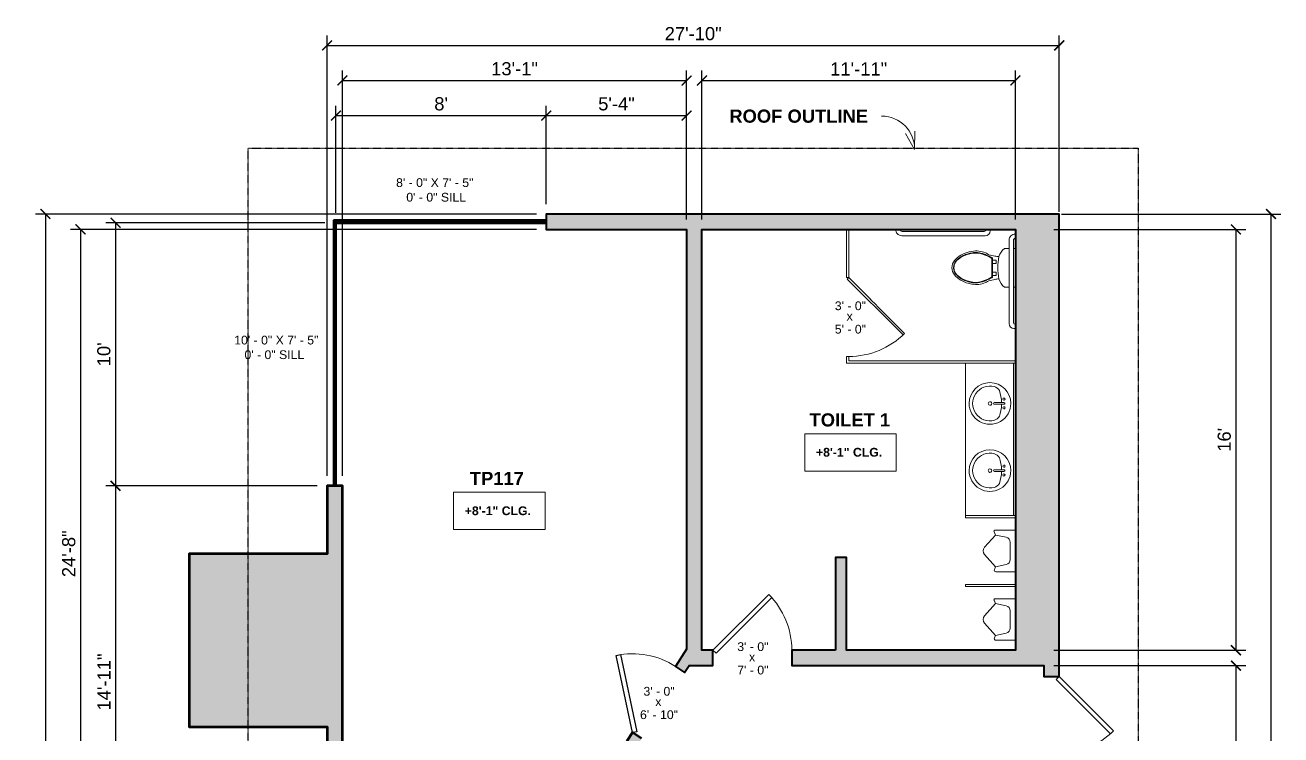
# Model space of a CAD drawing. Header units: inches. Extents: x -2078 to 106214, y -964 to 6385.
# Drawn here: x 55971 to 56544, y 4165 to 4489 of the extents above; entities that cross this region are included whole.
import ezdxf

# ---------------------------------------------------------------- set-up
doc = ezdxf.new("R2010")
doc.units = ezdxf.units.IN
doc.header["$MEASUREMENT"] = 0
doc.linetypes.add('HIDDEN2', pattern=[0.1875, 0.125, -0.0625])
for name, color, linetype, lineweight in [('A-ANNO', 2, 'Continuous', 5), ('A-ANNO-DIMS', 1, 'Continuous', 9), ('A-CASE', 4, 'Continuous', 9), ('A-DETL-THIN', 151, 'Continuous', 9), ('A-DOOR', 1, 'Continuous', 18), ('A-FIXT', 150, 'Continuous', 9), ('A-GLAZ', 2, 'Continuous', 30), ('A-HIDDEN', 2, 'HIDDEN2', 18), ('A-WALL', 3, 'Continuous', 40)]:
    doc.layers.add(name, color=color, linetype=linetype, lineweight=lineweight)
doc.layers.add('A-HATCH', color=9, linetype='Continuous')
doc.styles.add('Arial_1', font='arial.ttf', dxfattribs={"height": 0.0625})
doc.styles.add('Arial_2', font='arial.ttf', dxfattribs={"height": 3})
doc.styles.add('Arial_B', font='arialbd.ttf', dxfattribs={"height": 4.5})
doc.styles.add('Arial_B_1', font='arialbd.ttf', dxfattribs={"height": 3})
doc.styles.add('JC', font='arial.ttf', dxfattribs={"height": 0.125})
doc.dimstyles.new('JC-DIMS', dxfattribs={"dimtxt": 0.125, "dimasz": 0.09375, "dimexe": 0.09375, "dimexo": 0.09375, "dimgap": 0.046875, "dimtad": 1, "dimdec": 1, "dimzin": 0, "dimdsep": 46, "dimlunit": 4, "dimtxsty": 'JC', "dimblk": 'ARCHTICK', "dimcen": 0.09, "dimclrd": 1, "dimclre": 1, "dimclrt": 256, "dimadec": 0, "dimazin": 0, "dimtfac": 1, "dimtdec": 1, "dimtofl": 0, "dimtmove": 1, "dimatfit": 3, "dimfxl": 1, "dimtolj": 1, "dimtzin": 0, "dimarcsym": 0})

# ---------------------------------------------------------------- blocks, each defined once
blk = doc.blocks.new('JC_DOUBLE DOOR - DOUBLE DOOR-1528881-5-2nd Floor - Pool House')
at = {"layer": 'A-DOOR', "lineweight": 30}
for p, q in [((-35, 3.5), (-10.25, 28.25)), ((-8.84, 26.83), (-33.59, 2.09)), ((-10.25, 28.25), (-8.84, 26.83)), ((10.25, 28.25), (8.84, 26.83)), ((8.84, 26.83), (33.59, 2.09)), ((35, 3.5), (10.25, 28.25)), ((-33.59, 2.09), (-35, 3.5)), ((33.59, 2.09), (35, 3.5))]:
    blk.add_line(p, q, dxfattribs=at)
at = {"layer": 'A-DOOR', "lineweight": 9}
for centre, start, end in [((-35, 3.5), 360, 45), ((35, 3.5), 135, 180)]:
    blk.add_arc(centre, 35, start, end, dxfattribs=at)
blk = doc.blocks.new('JC_DOOR_SINGLE PANEL - SINGLE DOOR-1507412-5-2nd Floor - Pool House')
at = {"layer": 'A-DOOR', "lineweight": 30}
for p, q in [((-8.87, -27.54), (16.59, -2.09)), ((18, -3.5), (-7.46, -28.96)), ((16.59, -2.09), (18, -3.5)), ((-7.46, -28.96), (-8.87, -27.54))]:
    blk.add_line(p, q, dxfattribs=at)
at = {"layer": 'A-DOOR', "lineweight": 9}
blk.add_arc((18, -3.5), 36, 180, 225, dxfattribs=at)
blk = doc.blocks.new('JC_DOOR_SINGLE PANEL - SINGLE DOOR-1529105-5-2nd Floor - Pool House')
at = {"layer": 'A-DOOR', "lineweight": 30}
for p, q in [((-8.87, -26.54), (16.59, -1.09)), ((18, -2.5), (-7.46, -27.96)), ((16.59, -1.09), (18, -2.5)), ((-7.46, -27.96), (-8.87, -26.54))]:
    blk.add_line(p, q, dxfattribs=at)
at = {"layer": 'A-DOOR', "lineweight": 9}
blk.add_arc((18, -2.5), 36, 180, 225, dxfattribs=at)
blk = doc.blocks.new('JC_COUNTERTOP - JC_COUNTERTOP-1576902-5-2nd Floor - Pool House')
at = {"layer": 'A-CASE'}
for p, q in [((0, 22.88), (-69.56, 22.88)), ((-69.56, 22.88), (-69.56, 1)), ((0, 1), (0, 22.88)), ((0, 1), (-69.56, 1)), ((-69.56, 1), (-69.56, 0.08)), ((0, 0.08), (0, 1))]:
    blk.add_line(p, q, dxfattribs=at)
blk = doc.blocks.new('Sink Vanity-Round - 19_ x 19_-19254-5-2nd Floor - Pool House')
at = {"layer": 'A-FIXT'}
for p, q in [((3.43, 9.73), (3.43, 5.36)), ((4.18, 9.73), (4.18, 5.36))]:
    blk.add_line(p, q, dxfattribs=at)
for centre, radius, start, end in [((3.81, 3.35), 9.5, 90, 270), ((3.81, 3.35), 9.5, 270, 90), ((0.05, 4.11), 4.12, 120.7927, 162.1904), ((3.81, -9.17), 17.81, 91.2067, 109.2086), ((1.81, 9.73), 0.5, 360, 180), ((1.81, 9.73), 0.5, 180, 360), ((3.81, 9.73), 0.375, 360, 180), ((3.81, -9.17), 17.81, 70.7914, 88.7933), ((5.81, 9.73), 0.5, 360, 180), ((5.81, 9.73), 0.5, 180, 360), ((7.56, 4.11), 4.12, 17.8096, 59.2073), ((3.81, 3.35), 7.93, 165.3071, 14.6929), ((3.81, 3.35), 0.813, 360, 180), ((3.81, 3.35), 0.813, 180, 360), ((3.81, 5.36), 0.375, 180, 360)]:
    blk.add_arc(centre, radius, start, end, dxfattribs=at)
blk = doc.blocks.new('JC_SINGLE DOOR-NO TRIM - SINGLE DOOR 2-1536177-5-2nd Floor - Pool House')
at = {"layer": 'A-DOOR', "lineweight": 30}
for p, q in [((-8.16, -25.25), (17.29, 0.21)), ((17.29, 0.21), (18, -0.5)), ((18, -0.5), (-7.46, -25.96)), ((-7.46, -25.96), (-8.16, -25.25))]:
    blk.add_line(p, q, dxfattribs=at)
at = {"layer": 'A-DOOR', "lineweight": 9}
blk.add_arc((18, -0.5), 36, 180, 225, dxfattribs=at)
blk = doc.blocks.new('BEST_Toilet-Floor_Mount-KOHLER-Cimarron-K-5310 - Not A Type-See Type Catalog-V7-5-2nd Floor - Pool House')
at = {"layer": 'A-FIXT'}
for p, q in [((-8.81, -1), (-8.81, -1.92)), ((-8.81, -3.92), (-8.81, -5.97)), ((8.81, -1.92), (8.81, -1)), ((8.81, -5.97), (8.81, -3.92)), ((-3.52, -9.7), (-1.99, -9.7)), ((-3.52, -9.7), (-3.52, -11.48)), ((-1.99, -11.48), (-1.99, -9.7)), ((1.99, -9.7), (3.52, -9.7)), ((1.99, -9.7), (1.99, -11.48)), ((3.52, -11.48), (3.52, -9.7)), ((4.25, -11.48), (-4.3, -11.48)), ((4.25, -11.78), (-4.3, -11.78))]:
    blk.add_line(p, q, dxfattribs=at)
for centre, radius, start, end in [((-3.19, -1.64), 7.1, 217.5906, 254.5518), ((-51.02, -1.6), 46.51, 345.6648, 349.205), ((-23.44, -6.86), 18.43, 349.205, 354.9347), ((0.79, 24.01), 33.02, 259.7563, 268.6223), ((-0.79, 24.01), 33.02, 271.3777, 280.2437), ((3.19, -1.64), 7.1, 285.4482, 322.4094), ((23.44, -6.86), 18.43, 185.0653, 190.795), ((51.02, -1.6), 46.51, 190.795, 194.3352), ((3.26, -18.83), 10.9, 157.4214, 190.5786), ((-3.34, -16.09), 3.75, 141.6816, 157.4214), ((-7.65, -12.68), 1.75, 321.6816, 345.6648), ((-4.3, -11.77), 0.299, 90, 175.6962), ((4.25, -11.77), 0.299, 4.3025, 90), ((7.65, -12.68), 1.75, 194.3352, 218.3184), ((3.34, -16.09), 3.75, 22.5786, 38.3184), ((-3.26, -18.83), 10.9, 349.4214, 22.5786), ((6.84, -18.72), 14.45, 188.417, 209.583), ((-6.84, -18.72), 14.45, 330.417, 351.583), ((3.58, -20.57), 10.69, 209.583, 230.417), ((-3.58, -20.57), 10.69, 309.583, 330.417), ((0.06, -24.83), 5.17, 230.417, 269.359), ((-0.06, -24.83), 5.17, 270.641, 309.583)]:
    blk.add_arc(centre, radius, start, end, dxfattribs=at)
for centre, major_axis, ratio, start_param, end_param in [((2.53, -19.12), (-5.56, 7.41), 0.998758, 0.685563, 1.075947), ((10.53, -21.15), (-5.73, 16.58), 0.997479, 0.891055, 0.994325), ((14.76, -22.69), (-6.72, 21.01), 0.99726, 0.748253, 0.914402), ((-4.29, -11.92), (-0.144, 0), 0.998055, 4.719691, 5.772222), ((4.25, -11.92), (0.144, 0), 0.99807, 0.508647, 1.561187), ((-14.8, -22.7), (5.52, 21.36), 0.996876, 5.312572, 5.478562), ((-10.58, -21.15), (5.42, 16.69), 0.997344, 5.270344, 5.373801), ((-2.58, -19.12), (5.48, 7.47), 0.998725, 5.196526, 5.58692), ((10.16, -17.99), (-7.42, 15.32), 0.996871, 1.268614, 1.423842), ((-10.22, -17.99), (7.53, 15.27), 0.997058, 4.86643, 5.021783), ((5.05, -19.56), (-6.32, 9.77), 0.999003, 1.302763, 1.707421), ((5.41, -19.26), (-8.84, 8.28), 0.998783, 1.463765, 1.511024), ((-5.46, -19.26), (8.86, 8.26), 0.998854, 4.77451, 4.823535), ((-5.1, -19.56), (6.48, 9.66), 0.999368, 4.593631, 4.996279)]:
    blk.add_ellipse(centre, major_axis=major_axis, ratio=ratio, start_param=start_param, end_param=end_param, dxfattribs=at)
for points in [[(-6.66, -16.86), (-6.81, -17.46), (-6.98, -18.68), (-6.92, -19.92), (-6.82, -20.53)], [(-6.13, -15.11), (-6.23, -15.4), (-6.42, -15.97), (-6.59, -16.56), (-6.66, -16.86)], [(-4.59, -11.75), (-4.9, -12.29), (-5.45, -13.39), (-5.92, -14.53), (-6.13, -15.11)], [(6.08, -15.1), (5.87, -14.53), (5.4, -13.39), (4.85, -12.29), (4.54, -11.75)], [(6.61, -16.86), (6.54, -16.56), (6.37, -15.97), (6.18, -15.39), (6.08, -15.1)], [(6.78, -20.53), (6.87, -19.92), (6.93, -18.68), (6.76, -17.46), (6.61, -16.86)], [(-6.82, -20.53), (-6.76, -20.97), (-6.59, -21.84), (-6.36, -22.7), (-6.22, -23.13)], [(6.17, -23.13), (6.31, -22.7), (6.54, -21.84), (6.71, -20.97), (6.78, -20.53)], [(-6.22, -23.13), (-5.98, -23.89), (-5.35, -25.36), (-4.43, -26.68), (-3.91, -27.28)], [(-3.91, -27.28), (-3.84, -27.35), (-3.72, -27.5), (-3.59, -27.64), (-3.52, -27.71)], [(3.87, -27.26), (4.39, -26.66), (5.3, -25.35), (5.93, -23.89), (6.17, -23.13)]]:
    blk.add_open_spline(points, degree=3, dxfattribs=at)
for points, knots in [([(-3.51, -27.71), (-3.33, -27.9), (-2.95, -28.25), (-2.07, -28.82), (-0.94, -29.2), (0.37, -29.25), (1.33, -29.05), (2.06, -28.75), (2.57, -28.47), (3.05, -28.12), (3.33, -27.86), (3.47, -27.71)], [0, 0, 0, 0, 0.1, 0.2, 0.4, 0.55, 0.7, 0.775, 0.85, 0.925, 1, 1, 1, 1]), ([(-3.37, -27.58), (-3.2, -27.76), (-2.83, -28.09), (-2.19, -28.5), (-1.5, -28.79), (-0.53, -29.04), (0.73, -29.04), (1.93, -28.63), (2.78, -28.09), (3.15, -27.76), (3.32, -27.58)], [0, 0, 0, 0, 0.1, 0.2, 0.3, 0.4, 0.6, 0.8, 0.9, 1, 1, 1, 1]), ([(3.47, -27.71), (3.53, -27.64), (3.67, -27.49), (3.8, -27.34), (3.87, -27.26)], [-1.50814179, -1.50814179, -1.50814179, -1.50814179, -1.48416303, -1.45965057, -1.45965057, -1.45965057, -1.45965057])]:
    blk.add_open_spline(points, degree=3, knots=knots, dxfattribs=at)
blk = doc.blocks.new('_ArchTick')
at = {"color": 0, "linetype": 'ByBlock', "const_width": 0.15}
blk.add_lwpolyline([(-0.5, -0.5), (0.5, 0.5)], dxfattribs=at)
blk = doc.blocks.new('*D2088')
at = {"layer": 'A-ANNO-DIMS', "color": 1, "lineweight": -2, "transparency": 16777216}
for p, q in [((56204.03, 4395.85), (55991.5, 4395.85)), ((55996, 4395.85), (55996, 4099.85)), ((56111.03, 4099.85), (55991.5, 4099.85))]:
    blk.add_line(p, q, dxfattribs=at)
at = {"layer": 'Defpoints', "color": 0, "transparency": 16777216}
for p in [(56208.53, 4395.85), (55996, 4099.85), (56115.53, 4099.85)]:
    blk.add_point(p, dxfattribs=at)
at = {"layer": 'A-ANNO-DIMS', "color": 1, "lineweight": -2, "transparency": 16777216, "xscale": 4.5, "yscale": 4.5, "zscale": 4.5}
for p, rotation in [((55996, 4395.85), 90), ((55996, 4099.85), 270)]:
    blk.add_blockref('_ArchTick', p, dxfattribs=dict(at, rotation=rotation))
at = {"layer": 'A-ANNO-DIMS', "color": 2, "transparency": 16777216, "insert": (55990.68, 4247.85), "char_height": 6, "width": 0.4874, "attachment_point": 5, "rotation": 90, "style": 'JC'}
blk.add_mtext('\\A1;24\'-8"', dxfattribs=at)
blk = doc.blocks.new('*D2090')
at = {"layer": 'A-ANNO-DIMS', "color": 1, "lineweight": -2, "transparency": 16777216}
for p, q in [((56115.53, 4283.35), (56115.53, 4468.27)), ((56115.53, 4463.77), (56272.53, 4463.77)), ((56272.53, 4400.35), (56272.53, 4468.27))]:
    blk.add_line(p, q, dxfattribs=at)
at = {"layer": 'Defpoints', "color": 0, "transparency": 16777216}
for p in [(56272.53, 4463.77), (56272.53, 4395.85), (56115.53, 4278.85)]:
    blk.add_point(p, dxfattribs=at)
at = {"layer": 'A-ANNO-DIMS', "color": 1, "lineweight": -2, "transparency": 16777216, "xscale": 4.5, "yscale": 4.5, "zscale": 4.5, "rotation": 180}
blk.add_blockref('_ArchTick', (56115.53, 4463.77), dxfattribs=at)
at = {"layer": 'A-ANNO-DIMS', "color": 1, "lineweight": -2, "transparency": 16777216, "xscale": 4.5, "yscale": 4.5, "zscale": 4.5}
blk.add_blockref('_ArchTick', (56272.53, 4463.77), dxfattribs=at)
at = {"layer": 'A-ANNO-DIMS', "color": 2, "transparency": 16777216, "insert": (56194.03, 4469.09), "char_height": 6, "width": 0.4874, "attachment_point": 5, "style": 'JC'}
blk.add_mtext('\\A1;13\'-1"', dxfattribs=at)
blk = doc.blocks.new('*D2092')
at = {"layer": 'A-ANNO-DIMS', "color": 1, "lineweight": -2, "transparency": 16777216}
for p, q in [((56279.53, 4400.35), (56279.53, 4468.27)), ((56279.53, 4463.77), (56422.53, 4463.77)), ((56422.53, 4400.35), (56422.53, 4468.27))]:
    blk.add_line(p, q, dxfattribs=at)
at = {"layer": 'Defpoints', "color": 0, "transparency": 16777216}
for p in [(56422.53, 4463.77), (56279.53, 4395.85), (56422.53, 4395.85)]:
    blk.add_point(p, dxfattribs=at)
at = {"layer": 'A-ANNO-DIMS', "color": 1, "lineweight": -2, "transparency": 16777216, "xscale": 4.5, "yscale": 4.5, "zscale": 4.5, "rotation": 180}
blk.add_blockref('_ArchTick', (56279.53, 4463.77), dxfattribs=at)
at = {"layer": 'A-ANNO-DIMS', "color": 1, "lineweight": -2, "transparency": 16777216, "xscale": 4.5, "yscale": 4.5, "zscale": 4.5}
blk.add_blockref('_ArchTick', (56422.53, 4463.77), dxfattribs=at)
at = {"layer": 'A-ANNO-DIMS', "color": 2, "transparency": 16777216, "insert": (56351.03, 4469.04), "char_height": 6, "width": 0.5739, "attachment_point": 5, "style": 'JC'}
blk.add_mtext('\\A1;11\'-11"', dxfattribs=at)
blk = doc.blocks.new('*D2094')
at = {"layer": 'A-ANNO-DIMS', "color": 1, "lineweight": -2, "transparency": 16777216}
for p, q in [((56108.53, 4283.35), (56108.53, 4484.27)), ((56442.53, 4403.85), (56442.53, 4484.27)), ((56108.53, 4479.77), (56442.53, 4479.77))]:
    blk.add_line(p, q, dxfattribs=at)
at = {"layer": 'Defpoints', "color": 0, "transparency": 16777216}
for p in [(56442.53, 4479.77), (56442.53, 4399.35), (56108.53, 4278.85)]:
    blk.add_point(p, dxfattribs=at)
at = {"layer": 'A-ANNO-DIMS', "color": 1, "lineweight": -2, "transparency": 16777216, "xscale": 4.5, "yscale": 4.5, "zscale": 4.5, "rotation": 180}
blk.add_blockref('_ArchTick', (56108.53, 4479.77), dxfattribs=at)
at = {"layer": 'A-ANNO-DIMS', "color": 1, "lineweight": -2, "transparency": 16777216, "xscale": 4.5, "yscale": 4.5, "zscale": 4.5}
blk.add_blockref('_ArchTick', (56442.53, 4479.77), dxfattribs=at)
at = {"layer": 'A-ANNO-DIMS', "color": 2, "transparency": 16777216, "insert": (56275.53, 4485.09), "char_height": 6, "width": 0.5739, "attachment_point": 5, "style": 'JC'}
blk.add_mtext('\\A1;27\'-10"', dxfattribs=at)
blk = doc.blocks.new('*D2096')
at = {"layer": 'A-ANNO-DIMS', "color": 1, "lineweight": -2, "transparency": 16777216}
for p, q in [((56204.03, 4402.85), (55975.5, 4402.85)), ((55980, 4402.85), (55980, 3859.82)), ((56107.53, 3859.82), (55975.5, 3859.82))]:
    blk.add_line(p, q, dxfattribs=at)
at = {"layer": 'Defpoints', "color": 0, "transparency": 16777216}
for p in [(56208.53, 4402.85), (55980, 3859.82), (56112.03, 3859.82)]:
    blk.add_point(p, dxfattribs=at)
at = {"layer": 'A-ANNO-DIMS', "color": 1, "lineweight": -2, "transparency": 16777216, "xscale": 4.5, "yscale": 4.5, "zscale": 4.5}
for p, rotation in [((55980, 4402.85), 90), ((55980, 3859.82), 270)]:
    blk.add_blockref('_ArchTick', p, dxfattribs=dict(at, rotation=rotation))
at = {"layer": 'A-ANNO-DIMS', "color": 2, "transparency": 16777216, "insert": (55974.68, 4131.34), "char_height": 6, "width": 0.4874, "attachment_point": 5, "rotation": 90, "style": 'JC'}
blk.add_mtext('\\A1;45\'-3"', dxfattribs=at)
blk = doc.blocks.new('*D2098')
at = {"layer": 'A-ANNO-DIMS', "color": 1, "lineweight": -2, "transparency": 16777216}
for p, q in [((56104.03, 4278.85), (56007.5, 4278.85)), ((56012, 4278.85), (56012, 4099.85)), ((56111.03, 4099.85), (56007.5, 4099.85))]:
    blk.add_line(p, q, dxfattribs=at)
at = {"layer": 'Defpoints', "color": 0, "transparency": 16777216}
for p in [(56108.53, 4278.85), (56012, 4099.85), (56115.53, 4099.85)]:
    blk.add_point(p, dxfattribs=at)
at = {"layer": 'A-ANNO-DIMS', "color": 1, "lineweight": -2, "transparency": 16777216, "xscale": 4.5, "yscale": 4.5, "zscale": 4.5}
for p, rotation in [((56012, 4278.85), 90), ((56012, 4099.85), 270)]:
    blk.add_blockref('_ArchTick', p, dxfattribs=dict(at, rotation=rotation))
at = {"layer": 'A-ANNO-DIMS', "color": 2, "transparency": 16777216, "insert": (56006.74, 4189.35), "char_height": 6, "width": 0.5739, "attachment_point": 5, "rotation": 90, "style": 'JC'}
blk.add_mtext('\\A1;14\'-11"', dxfattribs=at)
blk = doc.blocks.new('*D2100')
at = {"layer": 'A-ANNO-DIMS', "color": 1, "lineweight": -2, "transparency": 16777216}
for p, q in [((56107.53, 4398.85), (56007.5, 4398.85)), ((56012, 4398.85), (56012, 4278.85)), ((56104.03, 4278.85), (56007.5, 4278.85))]:
    blk.add_line(p, q, dxfattribs=at)
at = {"layer": 'Defpoints', "color": 0, "transparency": 16777216}
for p in [(56112.03, 4398.85), (56012, 4278.85), (56108.53, 4278.85)]:
    blk.add_point(p, dxfattribs=at)
at = {"layer": 'A-ANNO-DIMS', "color": 1, "lineweight": -2, "transparency": 16777216, "xscale": 4.5, "yscale": 4.5, "zscale": 4.5}
for p, rotation in [((56012, 4398.85), 90), ((56012, 4278.85), 270)]:
    blk.add_blockref('_ArchTick', p, dxfattribs=dict(at, rotation=rotation))
at = {"layer": 'A-ANNO-DIMS', "color": 2, "transparency": 16777216, "insert": (56006.68, 4338.85), "char_height": 6, "width": 0.4874, "attachment_point": 5, "rotation": 90, "style": 'JC'}
blk.add_mtext("\\A1;10'", dxfattribs=at)
blk = doc.blocks.new('*D2102')
at = {"layer": 'A-ANNO-DIMS', "color": 1, "lineweight": -2, "transparency": 16777216}
for p, q in [((56208.53, 4407.35), (56208.53, 4452.27)), ((56272.53, 4400.35), (56272.53, 4452.27)), ((56208.53, 4447.77), (56272.53, 4447.77))]:
    blk.add_line(p, q, dxfattribs=at)
at = {"layer": 'Defpoints', "color": 0, "transparency": 16777216}
for p in [(56272.53, 4447.77), (56208.53, 4402.85), (56272.53, 4395.85)]:
    blk.add_point(p, dxfattribs=at)
at = {"layer": 'A-ANNO-DIMS', "color": 1, "lineweight": -2, "transparency": 16777216, "xscale": 4.5, "yscale": 4.5, "zscale": 4.5, "rotation": 180}
blk.add_blockref('_ArchTick', (56208.53, 4447.77), dxfattribs=at)
at = {"layer": 'A-ANNO-DIMS', "color": 1, "lineweight": -2, "transparency": 16777216, "xscale": 4.5, "yscale": 4.5, "zscale": 4.5}
blk.add_blockref('_ArchTick', (56272.53, 4447.77), dxfattribs=at)
at = {"layer": 'A-ANNO-DIMS', "color": 2, "transparency": 16777216, "insert": (56240.53, 4453.08), "char_height": 6, "width": 0.4008, "attachment_point": 5, "style": 'JC'}
blk.add_mtext('\\A1;5\'-4"', dxfattribs=at)
blk = doc.blocks.new('*D2104')
at = {"layer": 'A-ANNO-DIMS', "color": 1, "lineweight": -2, "transparency": 16777216}
for p, q in [((56112.53, 4403.35), (56112.53, 4452.27)), ((56208.53, 4407.35), (56208.53, 4452.27)), ((56112.53, 4447.77), (56208.53, 4447.77))]:
    blk.add_line(p, q, dxfattribs=at)
at = {"layer": 'Defpoints', "color": 0, "transparency": 16777216}
for p in [(56208.53, 4447.77), (56208.53, 4402.85), (56112.53, 4398.85)]:
    blk.add_point(p, dxfattribs=at)
at = {"layer": 'A-ANNO-DIMS', "color": 1, "lineweight": -2, "transparency": 16777216, "xscale": 4.5, "yscale": 4.5, "zscale": 4.5, "rotation": 180}
blk.add_blockref('_ArchTick', (56112.53, 4447.77), dxfattribs=at)
at = {"layer": 'A-ANNO-DIMS', "color": 1, "lineweight": -2, "transparency": 16777216, "xscale": 4.5, "yscale": 4.5, "zscale": 4.5}
blk.add_blockref('_ArchTick', (56208.53, 4447.77), dxfattribs=at)
at = {"layer": 'A-ANNO-DIMS', "color": 2, "transparency": 16777216, "insert": (56160.53, 4453.09), "char_height": 6, "width": 0.4008, "attachment_point": 5, "style": 'JC'}
blk.add_mtext("\\A1;8'", dxfattribs=at)
blk = doc.blocks.new('JC- existing door Tag_quad - JC- existing door Tag_quad-839775-5-2nd Floor - Pool House')
at = {"layer": 'A-ANNO', "insert": (-0.0234, 0.0378), "char_height": 0.0625, "width": 0.0505, "attachment_point": 1, "style": 'Arial_1', "bg_fill": 3, "box_fill_scale": 1.25, "bg_fill_color": 256, "bg_fill_true_color": 13158600, "bg_fill_transparency": 0}
blk.add_mtext('x', dxfattribs=at)
blk = doc.blocks.new('*D2020')
at = {"layer": 'A-ANNO-DIMS', "color": 1, "lineweight": -2, "transparency": 16777216}
for p, q in [((56440.03, 4196.85), (56527.65, 4196.85)), ((56523.15, 4196.85), (56523.15, 4099.85)), ((56440.03, 4099.85), (56527.65, 4099.85))]:
    blk.add_line(p, q, dxfattribs=at)
at = {"layer": 'Defpoints', "color": 0, "transparency": 16777216}
for p in [(56435.53, 4196.85), (56435.53, 4099.85), (56523.15, 4099.85)]:
    blk.add_point(p, dxfattribs=at)
at = {"layer": 'A-ANNO-DIMS', "color": 1, "lineweight": -2, "transparency": 16777216, "xscale": 4.5, "yscale": 4.5, "zscale": 4.5}
for p, rotation in [((56523.15, 4196.85), 90), ((56523.15, 4099.85), 270)]:
    blk.add_blockref('_ArchTick', p, dxfattribs=dict(at, rotation=rotation))
at = {"layer": 'A-ANNO-DIMS', "color": 2, "transparency": 16777216, "insert": (56517.84, 4148.35), "char_height": 6, "width": 0.4008, "attachment_point": 5, "rotation": 90, "style": 'JC'}
blk.add_mtext('\\A1;8\'-1"', dxfattribs=at)
blk = doc.blocks.new('*D2022')
at = {"layer": 'A-ANNO-DIMS', "color": 1, "lineweight": -2, "transparency": 16777216}
for p, q in [((56440.03, 4395.85), (56527.65, 4395.85)), ((56523.15, 4395.85), (56523.15, 4203.85)), ((56440.03, 4203.85), (56527.65, 4203.85))]:
    blk.add_line(p, q, dxfattribs=at)
at = {"layer": 'Defpoints', "color": 0, "transparency": 16777216}
for p in [(56435.53, 4395.85), (56435.53, 4203.85), (56523.15, 4203.85)]:
    blk.add_point(p, dxfattribs=at)
at = {"layer": 'A-ANNO-DIMS', "color": 1, "lineweight": -2, "transparency": 16777216, "xscale": 4.5, "yscale": 4.5, "zscale": 4.5}
for p, rotation in [((56523.15, 4395.85), 90), ((56523.15, 4203.85), 270)]:
    blk.add_blockref('_ArchTick', p, dxfattribs=dict(at, rotation=rotation))
at = {"layer": 'A-ANNO-DIMS', "color": 2, "transparency": 16777216, "insert": (56517.84, 4299.85), "char_height": 6, "width": 0.4874, "attachment_point": 5, "rotation": 90, "style": 'JC'}
blk.add_mtext("\\A1;16'", dxfattribs=at)
blk = doc.blocks.new('*D2024')
at = {"layer": 'A-ANNO-DIMS', "color": 1, "lineweight": -2, "transparency": 16777216}
for p, q in [((56443.53, 4402.85), (56543.65, 4402.85)), ((56539.15, 3859.82), (56539.15, 4402.85)), ((56443.53, 3859.82), (56543.65, 3859.82))]:
    blk.add_line(p, q, dxfattribs=at)
at = {"layer": 'Defpoints', "color": 0, "transparency": 16777216}
for p in [(56439.03, 4402.85), (56539.15, 4402.85), (56439.03, 3859.82)]:
    blk.add_point(p, dxfattribs=at)
at = {"layer": 'A-ANNO-DIMS', "color": 1, "lineweight": -2, "transparency": 16777216, "xscale": 4.5, "yscale": 4.5, "zscale": 4.5}
for p, rotation in [((56539.15, 4402.85), 90), ((56539.15, 3859.82), 270)]:
    blk.add_blockref('_ArchTick', p, dxfattribs=dict(at, rotation=rotation))
at = {"layer": 'A-ANNO-DIMS', "color": 2, "transparency": 16777216, "insert": (56533.83, 4131.34), "char_height": 6, "width": 0.4874, "attachment_point": 5, "rotation": 90, "style": 'JC'}
blk.add_mtext('\\A1;45\'-3"', dxfattribs=at)

msp = doc.modelspace()

# ---------------------------------------------------------------- linework, layer by layer
at = {"layer": 'A-ANNO', "color": 250}
msp.add_line((56361.633, 4447.504), (56361.463, 4447.504), dxfattribs=at)
at = {"layer": 'A-ANNO'}
for q in [(56376.586, 4440.618), (56372.436, 4439.545)]:
    msp.add_line((56376.513, 4432.336), q, dxfattribs=at)
at = {"layer": 'A-ANNO', "flags": 128}
for points in [[(56326.428, 4302.628), (56368.164, 4302.628), (56368.164, 4285.559), (56326.428, 4285.559)], [(56166.194, 4275.927), (56207.93, 4275.927), (56207.93, 4258.858), (56166.194, 4258.858)]]:
    msp.add_lwpolyline(points, close=True, dxfattribs=at)
at = {"layer": 'A-ANNO'}
msp.add_arc((56361.633, 4432.622), 14.882, 358.90035, 90, dxfattribs=at)
at = {"layer": 'A-DETL-THIN'}
for p, q in [((56345.531, 4373.853), (56345.531, 4395.853)), ((56346.531, 4395.853), (56346.531, 4373.853)), ((56369.937, 4395.853), (56367.941, 4395.853)), ((56408.308, 4394.937), (56370.804, 4394.937)), ((56411.025, 4395.853), (56409.025, 4395.853)), ((56409.025, 4395.853), (56409.025, 4395.654)), ((56411.025, 4395.195), (56411.025, 4395.853)), ((56370.686, 4392.937), (56408.767, 4392.937)), ((56419.616, 4390.929), (56419.616, 4352.848)), ((56421.616, 4353.307), (56421.616, 4390.811)), ((56422.531, 4391.678), (56422.531, 4393.674)), ((56345.531, 4373.853), (56346.531, 4373.853)), ((56421.874, 4350.59), (56422.531, 4350.59)), ((56422.531, 4352.59), (56422.333, 4352.59)), ((56422.531, 4350.59), (56422.531, 4352.59)), ((56345.531, 4334.853), (56345.531, 4337.853)), ((56346.531, 4337.853), (56345.531, 4337.853)), ((56346.531, 4337.853), (56346.531, 4335.853)), ((56422.531, 4334.853), (56345.531, 4334.853)), ((56346.531, 4335.853), (56422.531, 4335.853)), ((56399.781, 4265.29), (56422.531, 4265.29)), ((56399.781, 4264.29), (56399.781, 4265.29)), ((56422.531, 4264.29), (56399.781, 4264.29)), ((56399.781, 4233.895), (56422.531, 4233.895)), ((56399.781, 4232.895), (56399.781, 4233.895)), ((56422.531, 4232.895), (56399.781, 4232.895))]:
    msp.add_line(p, q, dxfattribs=at)
for centre, radius, start, end in [((56370.686, 4395.687), 2.75, 176.55367, 270), ((56370.804, 4395.805), 0.868, 176.84383, 270), ((56408.308, 4395.654), 0.717, 270, 0), ((56408.767, 4395.195), 2.258, 270, 0), ((56422.366, 4390.929), 2.75, 86.55367, 180), ((56422.483, 4390.811), 0.868, 86.84383, 180), ((56421.874, 4352.848), 2.258, 180, 270), ((56422.333, 4353.307), 0.717, 180, 270)]:
    msp.add_arc(centre, radius, start, end, dxfattribs=at)
at = {"layer": 'A-FIXT'}
for p, q in [((56412.776, 4257.908), (56413.489, 4256.395)), ((56422.462, 4258.621), (56413.229, 4258.621)), ((56422.462, 4239.648), (56422.462, 4258.621)), ((56413.489, 4256.395), (56408.458, 4250.807)), ((56413.489, 4256.395), (56418.31, 4255.37)), ((56420.201, 4253.036), (56420.201, 4245.234)), ((56408.458, 4247.462), (56413.489, 4241.874)), ((56413.489, 4241.874), (56412.944, 4240.718)), ((56413.489, 4241.874), (56418.31, 4242.899)), ((56413.623, 4239.648), (56422.462, 4239.648)), ((56413.489, 4225.145), (56408.458, 4219.557)), ((56412.776, 4226.658), (56413.489, 4225.145)), ((56422.462, 4227.371), (56413.229, 4227.371)), ((56413.489, 4225.145), (56418.31, 4224.12)), ((56422.462, 4208.398), (56422.462, 4227.371)), ((56420.201, 4221.786), (56420.201, 4213.984)), ((56408.458, 4216.212), (56413.489, 4210.624)), ((56413.489, 4210.624), (56418.31, 4211.649)), ((56413.489, 4210.624), (56412.944, 4209.468)), ((56413.623, 4208.398), (56422.462, 4208.398))]:
    msp.add_line(p, q, dxfattribs=at)
for centre, radius, start, end in [((56413.229, 4258.121), 0.5, 90, 205.22465), ((56417.814, 4253.036), 2.387, 0, 78), ((56410.316, 4249.135), 2.5, 138, 222), ((56417.814, 4245.234), 2.387, 282, 0), ((56413.623, 4240.398), 0.75, 154.77535, 270), ((56413.229, 4226.871), 0.5, 90, 205.22465), ((56417.814, 4221.786), 2.387, 0, 78), ((56410.316, 4217.885), 2.5, 138, 222), ((56417.814, 4213.984), 2.387, 282, 0), ((56413.623, 4209.148), 0.75, 154.77535, 270)]:
    msp.add_arc(centre, radius, start, end, dxfattribs=at)
at = {"layer": 'A-GLAZ', "lineweight": 60}
for points in [[(56208.531, 4399.853), (56111.531, 4399.853), (56111.531, 4278.853)], [(56112.531, 4278.853), (56112.531, 4398.853), (56208.531, 4398.853)]]:
    msp.add_lwpolyline(points, dxfattribs=at)
at = {"layer": 'A-WALL', "lineweight": 60}
for points in [[(56115.531, 4099.853), (56115.531, 4278.853), (56112.531, 4278.853), (56111.531, 4278.853), (56108.531, 4278.853), (56108.531, 4247.853), (56045.531, 4247.853), (56045.531, 4168.853), (56108.531, 4168.853), (56108.531, 3859.824)], [(56252.026, 4163.53), (56247.833, 4166.253), (56245.281, 4162.323)]]:
    msp.add_lwpolyline(points, dxfattribs=at)

# ---------------------------------------------------------------- block references
at = {"layer": 'A-CASE', "rotation": 89.9999999999999}
msp.add_blockref('JC_COUNTERTOP - JC_COUNTERTOP-1576902-5-2nd Floor - Pool House', (56422.606, 4334.853), dxfattribs=at)
at = {"layer": 'A-DOOR', "rotation": 270}
msp.add_blockref('JC_DOUBLE DOOR - DOUBLE DOOR-1528881-5-2nd Floor - Pool House', (56439.031, 4156.853), dxfattribs=at)
at = {"layer": 'A-FIXT'}
for name, p, rotation in [('BEST_Toilet-Floor_Mount-KOHLER-Cimarron-K-5310 - Not A Type-See Type Catalog-V7-5-2nd Floor - Pool House', (56423.531, 4378.348), 269.9999999999993), ('Sink Vanity-Round - 19_ x 19_-19254-5-2nd Floor - Pool House', (56407.58, 4320.229), 269.9999999999997), ('Sink Vanity-Round - 19_ x 19_-19254-5-2nd Floor - Pool House', (56407.58, 4289.624), 269.9999999999997)]:
    msp.add_blockref(name, p, dxfattribs=dict(at, rotation=rotation))

# ---------------------------------------------------------------- texts
at = {"layer": 'A-ANNO', "attachment_point": 1}
for s, insert, char_height, width, style in [('ROOF OUTLINE', (56292.009, 4450.504), 6, 77.972, 'Arial_B'), ('8\' - 0" X 7\' - 5"', (56139.986, 4419.177), 4, 44.642, 'Arial_2'), ('   0\' - 0" SILL', (56139.986, 4412.511), 4, 40.198, 'Arial_2'), ('10\' - 0" X 7\' - 5"', (56066.154, 4347.345), 4, 48.48, 'Arial_2'), ('   0\' - 0" SILL', (56066.154, 4340.679), 4, 40.198, 'Arial_2'), ('TOILET 1', (56328.592, 4311.933), 6, 45.248, 'Arial_B'), ('+8\'-1" CLG.', (56331.548, 4296.174), 4, 37.976, 'Arial_B_1'), ('TP117', (56173.613, 4285.232), 6, 107.464, 'Arial_B'), ('+8\'-1" CLG.', (56171.314, 4269.473), 4, 37.976, 'Arial_B_1')]:
    msp.add_mtext(s, dxfattribs=dict(at, insert=insert, char_height=char_height, width=width, style=style))
at = {"layer": 'A-ANNO', "char_height": 4, "attachment_point": 1, "style": 'Arial_2', "bg_fill": 3, "box_fill_scale": 1.25, "bg_fill_color": 256, "bg_fill_true_color": 13158600, "bg_fill_transparency": 0}
for s, insert, width in [('3\' - 0"', (56340.146, 4362.99), 17.978), ('5\' - 0"', (56340.146, 4352.308), 17.978), ('3\' - 0"', (56295.646, 4207.49), 17.978), ('7\' - 0"', (56295.646, 4196.808), 17.978), ('3\' - 0"', (56252.848, 4187.125), 17.978), ('6\' - 10"', (56251.273, 4176.443), 21.816)]:
    msp.add_mtext(s, dxfattribs=dict(at, insert=insert, width=width))

# ---------------------------------------------------------------- dimensions: what is measured, and where the dimension line sits
at = {"layer": 'A-ANNO-DIMS'}
for base, p1, p2, picture, middle in [((56272.531, 4463.775), (56115.531, 4278.853), (56272.531, 4395.853), '*D2090', (56194.031, 4469.09)), ((56422.531, 4463.775), (56279.531, 4395.853), (56422.531, 4395.853), '*D2092', (56351.031, 4469.037)), ((56208.531, 4447.775), (56112.531, 4398.853), (56208.531, 4402.853), '*D2104', (56160.531, 4453.088)), ((56272.531, 4447.775), (56208.531, 4402.853), (56272.531, 4395.853), '*D2102', (56240.531, 4453.076))]:
    dim = msp.add_linear_dim(base=base, p1=p1, p2=p2, dimstyle='JC-DIMS', override={"dimclrt": 2}, dxfattribs=at)
    dim.commit()
    dim.dimension.update_dxf_attribs({"geometry": picture, "text_midpoint": middle})
for base, p1, p2, picture, middle in [((55979.998, 3859.824), (56208.531, 4402.853), (56112.031, 3859.824), '*D2096', (55974.682, 4131.338)), ((56011.998, 4278.853), (56112.031, 4398.853), (56108.531, 4278.853), '*D2100', (56006.684, 4338.853)), ((56539.15, 4402.853), (56439.031, 3859.824), (56439.031, 4402.853), '*D2024', (56533.834, 4131.338)), ((55995.998, 4099.853), (56208.531, 4395.853), (56115.531, 4099.853), '*D2088', (55990.684, 4247.853)), ((56523.15, 4203.853), (56435.531, 4395.853), (56435.531, 4203.853), '*D2022', (56517.836, 4299.853)), ((56011.998, 4099.853), (56108.531, 4278.853), (56115.531, 4099.853), '*D2098', (56006.736, 4189.353)), ((56523.15, 4099.853), (56435.531, 4196.853), (56435.531, 4099.853), '*D2020', (56517.836, 4148.353))]:
    dim = msp.add_linear_dim(base=base, p1=p1, p2=p2, angle=90, dimstyle='JC-DIMS', override={"dimclrt": 2}, dxfattribs=at)
    dim.commit()
    dim.dimension.update_dxf_attribs({"geometry": picture, "text_midpoint": middle})

# ---------------------------------------------------------------- next in the draw order: block references
at = {"layer": 'A-DOOR'}
for name, p, rotation in [('JC_SINGLE DOOR-NO TRIM - SINGLE DOOR 2-1536177-5-2nd Floor - Pool House', (56346.031, 4355.853), 89.99999999999993), ('JC_DOOR_SINGLE PANEL - SINGLE DOOR-1507412-5-2nd Floor - Pool House', (56302.531, 4200.353), 180), ('JC_DOOR_SINGLE PANEL - SINGLE DOOR-1529105-5-2nd Floor - Pool House', (56259.733, 4179.988), 236.9999999999999)]:
    msp.add_blockref(name, p, dxfattribs=dict(at, rotation=rotation))

# ---------------------------------------------------------------- next in the draw order: dimensions: what is measured, and where the dimension line sits
at = {"layer": 'A-ANNO-DIMS'}
dim = msp.add_linear_dim(base=(56442.531, 4479.775), p1=(56108.531, 4278.853), p2=(56442.531, 4399.353), dimstyle='JC-DIMS', override={"dimclrt": 2}, dxfattribs=at)
dim.commit()
dim.dimension.update_dxf_attribs({"geometry": '*D2094', "text_midpoint": (56275.531, 4485.088)})

# ---------------------------------------------------------------- next in the draw order: block references
at = {"layer": 'A-ANNO', "xscale": 64, "yscale": 64, "zscale": 64}
for p in [(56347.031, 4355.853), (56302.531, 4200.353), (56259.733, 4179.988)]:
    msp.add_blockref('JC- existing door Tag_quad - JC- existing door Tag_quad-839775-5-2nd Floor - Pool House', p, dxfattribs=at)

# ---------------------------------------------------------------- next in the draw order: hatches: boundary and pattern name
at = {"layer": 'A-HATCH'}
h = msp.add_hatch(color=256, dxfattribs=at)
h.dxf.hatch_style = 1
h.paths.add_polyline_path([(56340.531, 4203.853), (56320.531, 4203.853), (56320.531, 4196.853), (56435.531, 4196.853), (56435.531, 4191.853), (56442.531, 4191.853), (56442.531, 4402.853), (56208.531, 4402.853), (56208.531, 4399.853), (56208.531, 4398.853), (56208.531, 4395.853), (56272.531, 4395.853), (56272.531, 4204.285), (56267.44, 4196.445), (56271.633, 4193.722), (56273.667, 4196.853), (56284.531, 4196.853), (56284.531, 4203.853), (56279.531, 4203.853), (56279.531, 4395.853), (56422.531, 4395.853), (56422.531, 4203.853), (56345.531, 4203.853), (56345.531, 4246.103), (56340.531, 4246.103)])
h = msp.add_hatch(color=256, dxfattribs=at)
h.dxf.hatch_style = 1
h.paths.add_polyline_path([(56108.531, 3859.824), (56125.531, 3859.824), (56125.531, 3865.824), (56115.531, 3865.824), (56115.531, 3947.824), (56205.531, 3947.824), (56205.531, 3865.824), (56197.531, 3865.824), (56197.531, 3859.824), (56215.531, 3859.824), (56215.531, 3865.824), (56209.531, 3865.824), (56209.531, 3947.824), (56285.531, 3947.824), (56285.531, 3865.824), (56263.531, 3865.824), (56263.531, 3859.824), (56317.531, 3859.824), (56317.531, 3865.824), (56290.531, 3865.824), (56290.531, 3947.824), (56435.531, 3947.824), (56435.531, 3859.824), (56442.531, 3859.824), (56442.531, 4007.353), (56435.531, 4007.353), (56435.531, 3975.853), (56313.531, 3975.853), (56313.531, 4094.853), (56393.531, 4094.853), (56393.531, 4099.853), (56300.281, 4099.853), (56300.281, 4094.853), (56306.531, 4094.853), (56306.531, 3975.853), (56115.531, 3975.853), (56115.531, 4094.853), (56264.281, 4094.853), (56264.281, 4099.853), (56250.281, 4099.853), (56250.281, 4160.842), (56252.026, 4163.53), (56247.833, 4166.253), (56245.281, 4162.323), (56245.281, 4099.853), (56115.531, 4099.853), (56115.531, 4278.853), (56112.531, 4278.853), (56111.531, 4278.853), (56108.531, 4278.853), (56108.531, 4247.853), (56045.531, 4247.853), (56045.531, 4168.853), (56108.531, 4168.853)])

# ---------------------------------------------------------------- next in the draw order: linework, layer by layer
at = {"layer": 'A-HIDDEN', "lineweight": 30}
msp.add_lwpolyline([(56478.531, 4432.853), (56478.531, 3829.824), (56072.531, 3829.824), (56072.531, 4432.853)], close=True, dxfattribs=at)
at = {"layer": 'A-WALL'}
msp.add_lwpolyline([(56340.531, 4203.853), (56320.531, 4203.853), (56320.531, 4196.853), (56435.531, 4196.853), (56435.531, 4191.853), (56442.531, 4191.853), (56442.531, 4402.853), (56208.531, 4402.853), (56208.531, 4399.853), (56208.531, 4398.853), (56208.531, 4395.853), (56272.531, 4395.853), (56272.531, 4204.285), (56267.44, 4196.445), (56271.633, 4193.722), (56273.667, 4196.853), (56284.531, 4196.853), (56284.531, 4203.853), (56279.531, 4203.853), (56279.531, 4395.853), (56422.531, 4395.853), (56422.531, 4203.853), (56345.531, 4203.853), (56345.531, 4246.103), (56340.531, 4246.103)], close=True, dxfattribs=at)

doc.saveas('drawing.dxf')
